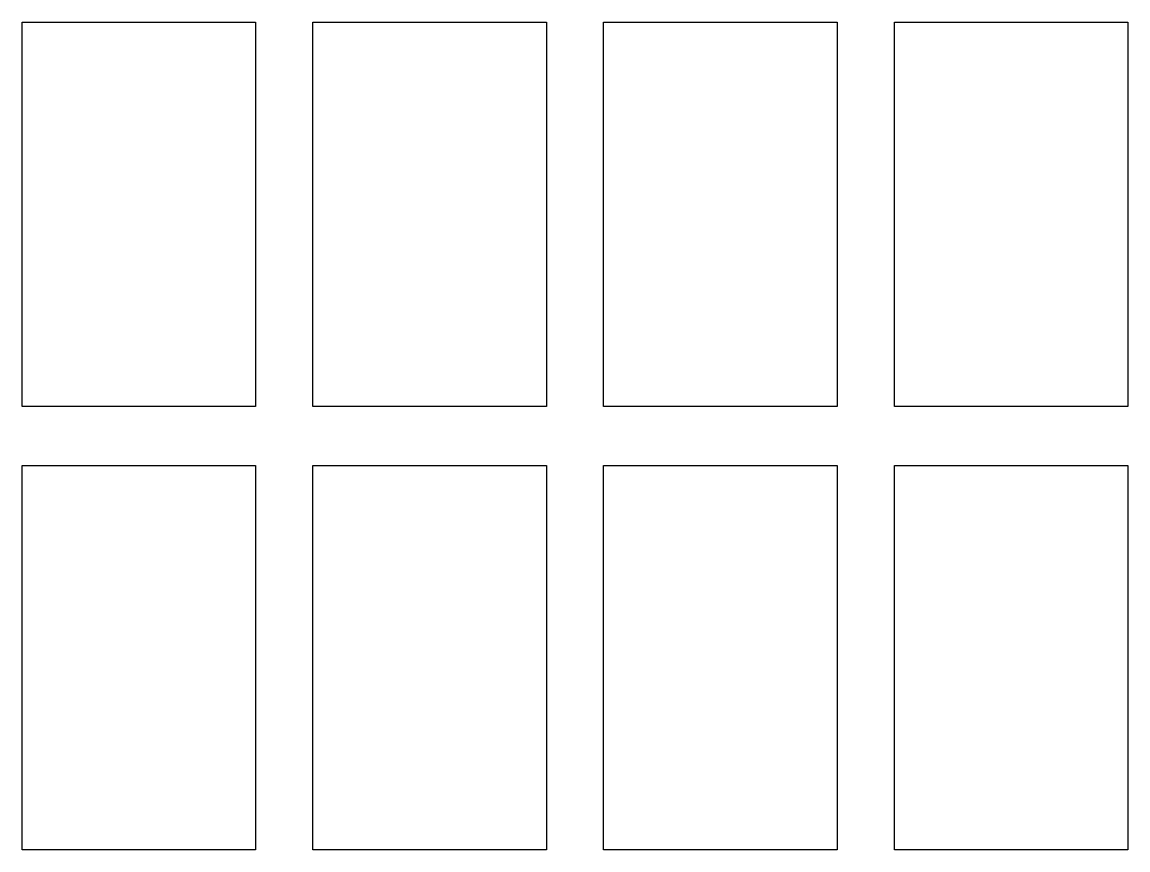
# Model space of a CAD drawing. Extents: x -157.7 to -130.6, y -1172.7 to -1152.4.
import ezdxf

# ---------------------------------------------------------------- set-up
doc = ezdxf.new("R2010")
doc.units = 0
doc.header["$LTSCALE"] = 192
doc.header["$MEASUREMENT"] = 0
doc.layers.get('DEFPOINTS').update_dxf_attribs({"linetype": 'CONTINUOUS'})

msp = doc.modelspace()

# ---------------------------------------------------------------- linework, layer by layer
at = {"layer": 'DEFPOINTS'}
for points in [[(-157.651, -1152.422), (-151.93, -1152.422), (-151.93, -1161.84), (-157.651, -1161.84)], [(-150.526, -1152.422), (-144.806, -1152.422), (-144.806, -1161.84), (-150.526, -1161.84)], [(-143.402, -1152.422), (-137.681, -1152.422), (-137.681, -1161.84), (-143.402, -1161.84)], [(-136.277, -1152.422), (-130.556, -1152.422), (-130.556, -1161.84), (-136.277, -1161.84)], [(-157.651, -1163.287), (-151.93, -1163.287), (-151.93, -1172.705), (-157.651, -1172.705)], [(-150.526, -1163.287), (-144.806, -1163.287), (-144.806, -1172.705), (-150.526, -1172.705)], [(-143.402, -1163.287), (-137.681, -1163.287), (-137.681, -1172.705), (-143.402, -1172.705)], [(-136.277, -1163.287), (-130.556, -1163.287), (-130.556, -1172.705), (-136.277, -1172.705)]]:
    msp.add_lwpolyline(points, close=True, dxfattribs=at)

doc.saveas('drawing.dxf')
